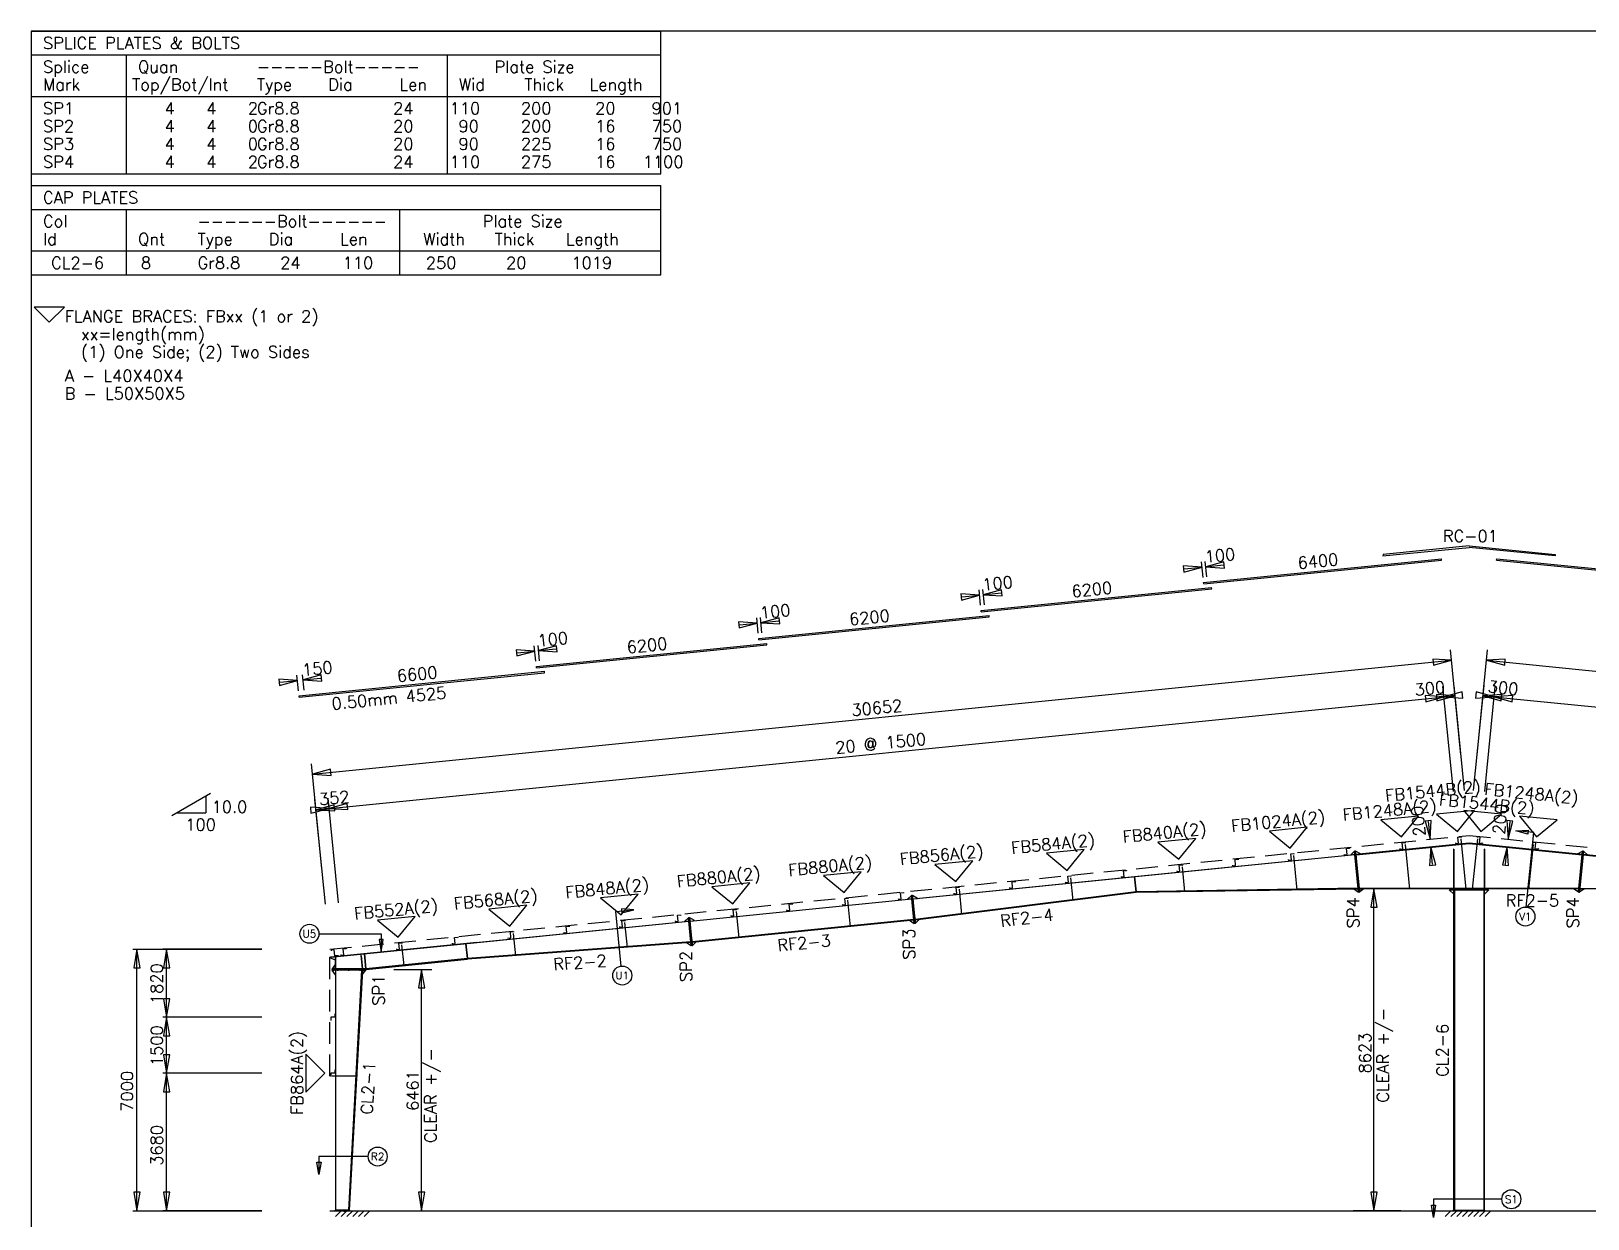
# Model space of a CAD drawing. Extents: x 0 to 76527, y 0 to 54116.
# Drawn here: x 0 to 41684, y 22311 to 54116 of the extents above; entities that cross this region are included whole.
import ezdxf
from ezdxf.enums import TextEntityAlignment as Align

# ---------------------------------------------------------------- set-up
doc = ezdxf.new("R2010")
doc.units = 0
doc.linetypes.add('CONTIN', pattern=[0])
doc.linetypes.add('DASHED', pattern=[867.81, 578.51, -289.3])
doc.layers.get('0').update_dxf_attribs({"linetype": 'CONTIN'})
for name, color, linetype in [('1', 7, 'CONTIN'), ('10', 10, 'CONTIN'), ('11', 7, 'CONTIN'), ('12', 6, 'CONTIN'), ('14', 7, 'CONTIN'), ('15', 7, 'CONTIN'), ('2', 6, 'CONTIN'), ('22', 7, 'CONTIN'), ('3', 7, 'CONTIN'), ('5', 5, 'DASHED'), ('7', 7, 'CONTIN')]:
    doc.layers.add(name, color=color, linetype=linetype)
doc.styles.add('SIMPLEX', font='SIMPLEX')

# ---------------------------------------------------------------- blocks, each defined once
blk = doc.blocks.new('ZCOL')
for p, q in [((10.2, 0), (0, 0)), ((0, 0), (0, -25.4)), ((10.2, -2.5), (10.2, 0)), ((-10.2, -25.4), (-10.2, -22.9)), ((0, -25.4), (-10.2, -25.4))]:
    blk.add_line(p, q)
blk = doc.blocks.new('MARKER')
for p, q in [((509.087189, 509.087189), (-509.08719, 509.087189)), ((-509.08719, 509.087189), (0, 0)), ((0, 0), (509.087189, 509.087189))]:
    blk.add_line(p, q)
blk = doc.blocks.new('ARROWF')
for p, q in [((0, 0), (-496, 83)), ((-496, 83), (-496, -83)), ((-496, -83), (0, 0))]:
    blk.add_line(p, q)
blk = doc.blocks.new('CUTFRM')
for p, q in [((0, 0), (0, -25.4)), ((0, -25.4), (-483.63281, -25.4))]:
    blk.add_line(p, q)
blk = doc.blocks.new('ARROWPF')
for p, q in [((0, 0), (-331, 55)), ((-331, 55), (-331, -55)), ((-331, -55), (0, 0))]:
    blk.add_line(p, q)
blk = doc.blocks.new('FRAME2')
at = {"layer": '1'}
for p, q in [((28193.6641, 17532.1582), (30500.0039, 17762.793)), ((28197.4551, 17570.0703), (28193.6641, 17532.1582)), ((30500.0039, 17800.3242), (28197.4551, 17570.0703)), ((30500.0039, 17800.3242), (32802.5508, 17570.0703)), ((32806.3438, 17532.1582), (30500.0039, 17762.793)), ((32802.5508, 17570.0703), (32806.3438, 17532.1582)), ((23390.9199, 16821.3848), (29759.1621, 17458.209)), ((23394.7109, 16783.4746), (29762.9512, 17420.2969)), ((29762.9512, 17420.2969), (29759.1621, 17458.209)), ((31237.0332, 17420.3008), (31240.8223, 17458.2109)), ((31237.0332, 17420.3008), (37605.2695, 16783.4766)), ((31240.8223, 17458.2109), (37609.0586, 16821.3867)), ((17435.8594, 16072.7188), (23605.0898, 16689.6406)), ((23394.7109, 16783.4746), (23390.9199, 16821.3848)), ((23608.8828, 16651.7305), (23605.0898, 16689.6406)), ((17439.6523, 16034.8066), (23608.8828, 16651.7305)), ((11480.8018, 15324.0547), (17650.0332, 15940.9775)), ((11484.5938, 15286.1426), (17653.8242, 15903.0674)), ((17439.6523, 16034.8066), (17435.8594, 16072.7188)), ((17653.8242, 15903.0674), (17650.0332, 15940.9775)), ((5525.74414, 14575.3857), (11694.9746, 15192.3086)), ((5529.53516, 14537.4756), (11698.7656, 15154.3984)), ((11484.5938, 15286.1426), (11480.8018, 15324.0547)), ((11698.7656, 15154.3984), (11694.9746, 15192.3086)), ((-829.41925, 13786.71), (5739.91602, 14443.6436)), ((-825.62817, 13748.7998), (5743.70703, 14405.7324)), ((5529.53516, 14537.4756), (5525.74414, 14575.3857)), ((5743.70703, 14405.7324), (5739.91602, 14443.6436)), ((-825.62817, 13748.7998), (-829.41925, 13786.71)), ((27321.7305, 9523.13574), (27431.9805, 9626.62012)), ((27447.9004, 9628.21094), (27431.9805, 9626.62012)), ((27541.4375, 8532.07422), (27431.9805, 9626.62012)), ((27431.9805, 9626.62012), (27431.9805, 9626.62012)), ((27441.1367, 9535.07617), (27431.9805, 9626.62012)), ((27447.9004, 9628.21094), (27463.8242, 9629.80469)), ((27447.9004, 9628.21094), (27557.3574, 8533.66699)), ((27447.9004, 9628.21094), (27557.3574, 8533.66699)), ((27573.2773, 8535.25879), (27463.8242, 9629.80469)), ((27592.1816, 9552.19141), (27463.8242, 9629.80469)), ((27463.8242, 9629.80469), (27463.8242, 9629.80469)), ((27472.7813, 9540.25098), (27463.8242, 9629.80469)), ((30499.0039, 9842.87305), (27472.7813, 9540.25098)), ((27473.7734, 9530.30078), (30500.0039, 9832.92285)), ((27473.7734, 9530.30078), (30500.0039, 9832.92285)), ((28785.0977, 9806.72363), (28904.6523, 8611.18457)), ((30086.3047, 9683.16699), (30086.3047, 8633.16699)), ((30094.3047, 9683.16699), (30086.3047, 9683.16699)), ((30086.3047, 9683.16699), (30086.3047, 8633.16699)), ((30094.3047, 9683.16699), (30086.3047, 9683.16699)), ((30086.3047, 9683.16699), (30086.3047, 8633.16699)), ((30094.3047, 9683.16699), (30086.3047, 9683.16699)), ((30086.3047, 9683.16699), (30086.3047, 8633.16699)), ((30094.3047, 9683.16699), (30086.3047, 9683.16699)), ((30086.3047, 9683.16699), (30086.3047, 8633.16699)), ((30094.3047, 9683.16699), (30086.3047, 9683.16699)), ((30094.3047, 9683.16699), (30094.3047, 8633.16699)), ((30094.3047, 9683.16699), (30094.3047, 8633.16699)), ((30094.3047, 9683.16699), (30094.3047, 8633.16699)), ((30094.3047, 9683.16699), (30094.3047, 8633.16699)), ((30094.3047, 9683.16699), (30094.3047, 8633.16699)), ((30277.6582, 9955.97949), (30412.1348, 8611.18457)), ((30500.0039, 9832.92285), (30499.0039, 9842.87305)), ((30500.0039, 9832.92285), (30500.9961, 9842.87305)), ((30500.0039, 9832.92285), (33526.3047, 9530.29297)), ((30500.0039, 9832.92285), (33526.3047, 9530.29297)), ((33527.2969, 9540.24316), (30500.9961, 9842.87305)), ((30722.3301, 9955.98145), (30587.8457, 8611.18457)), ((30905.7031, 9683.16699), (30905.7031, 8633.16699)), ((30913.6953, 9683.16699), (30905.7031, 9683.16699)), ((30905.7031, 9683.16699), (30905.7031, 8633.16699)), ((30913.6953, 9683.16699), (30905.7031, 9683.16699)), ((30905.7031, 9683.16699), (30905.7031, 8633.16699)), ((30913.6953, 9683.16699), (30905.7031, 9683.16699)), ((30905.7031, 9683.16699), (30905.7031, 8633.16699)), ((30913.6953, 9683.16699), (30905.7031, 9683.16699)), ((30905.7031, 9683.16699), (30905.7031, 8633.16699)), ((30913.6953, 9683.16699), (30905.7031, 9683.16699)), ((30913.6953, 9683.16699), (30913.6953, 8633.16699)), ((30913.6953, 9683.16699), (30913.6953, 8633.16699)), ((30913.6953, 9683.16699), (30913.6953, 8633.16699)), ((30913.6953, 9683.16699), (30913.6953, 8633.16699)), ((30913.6953, 9683.16699), (30913.6953, 8633.16699)), ((32214.8867, 9806.72559), (32095.332, 8611.18066)), ((33407.8984, 9552.18359), (33536.2578, 9629.79688)), ((33426.8008, 8535.25488), (33536.2578, 9629.79688)), ((33552.1797, 9628.2041), (33442.7227, 8533.66309)), ((33552.1797, 9628.2041), (33442.7227, 8533.66309)), ((33458.6406, 8532.06934), (33568.0977, 9626.6123)), ((33527.2969, 9540.24316), (33536.2578, 9629.79688)), ((33552.1797, 9628.2041), (33536.2578, 9629.79688)), ((33536.2578, 9629.79688), (33536.2578, 9629.79688)), ((33552.1797, 9628.2041), (33568.0977, 9626.6123)), ((33558.9414, 9535.06836), (33568.0977, 9626.6123)), ((33678.3516, 9523.12793), (33568.0977, 9626.6123)), ((33568.0977, 9626.6123), (33568.0977, 9626.6123)), ((15611.0381, 8352.06641), (27441.1367, 9535.07617)), ((27441.9336, 9527.11621), (15611.834, 8344.10645)), ((27441.9336, 9527.11621), (21546.2363, 8937.54688)), ((22814.8711, 9209.70117), (22882.0547, 8537.86523)), ((25799.9824, 9508.21191), (25892.2891, 8585.15039)), ((27441.1367, 9535.07617), (27321.7305, 9523.13574)), ((27424.3223, 9575.60254), (27481.4375, 9581.31543)), ((27424.3223, 9575.60254), (27481.4375, 9581.31543)), ((27434.2715, 9476.10156), (27491.3848, 9481.81055)), ((27434.2715, 9476.10156), (27491.3848, 9481.81055)), ((27441.9336, 9527.11621), (27441.1367, 9535.07617)), ((27441.9336, 9527.11621), (27531.3496, 8632.92285)), ((27472.7813, 9540.25098), (27592.1816, 9552.19141)), ((27473.7734, 9530.30078), (27472.7813, 9540.25098)), ((27563.4844, 8633.16699), (27473.7734, 9530.30078)), ((33527.2969, 9540.24316), (33407.8984, 9552.18359)), ((33526.3047, 9530.29297), (33436.5938, 8633.16699)), ((33558.1484, 9527.1084), (33468.7305, 8632.91504)), ((33508.6953, 9481.80469), (33565.8086, 9476.09375)), ((33508.6953, 9481.80469), (33565.8086, 9476.09375)), ((33518.6445, 9581.30762), (33575.7578, 9575.59668)), ((33518.6445, 9581.30762), (33575.7578, 9575.59668)), ((33526.3047, 9530.29297), (33527.2969, 9540.24316)), ((33558.1484, 9527.1084), (33558.9414, 9535.06836)), ((33558.1484, 9527.1084), (39453.7383, 8937.54883)), ((33558.1484, 9527.1084), (45388.1484, 8344.1084)), ((45388.9453, 8352.06836), (33558.9414, 9535.06836)), ((33558.9414, 9535.06836), (33678.3516, 9523.12793)), ((21546.2363, 8937.54688), (15611.834, 8344.10645)), ((19829.7598, 8911.19043), (19890.416, 8304.6377)), ((21586.0391, 8539.53125), (21546.2363, 8937.54688)), ((21546.2363, 8937.54688), (21586.0391, 8539.53125)), ((27474.0742, 9078.08594), (27531.1836, 9083.79688)), ((27474.0742, 9078.08594), (27531.1836, 9083.79688)), ((33468.8945, 9083.79004), (33526.0039, 9078.07813)), ((33468.8945, 9083.79004), (33526.0039, 9078.07813)), ((9640.61621, 7757.03418), (15578.998, 8350.87109)), ((15579.9932, 8340.92188), (9641.61133, 7747.08301)), ((15579.9932, 8340.92188), (9641.61133, 7747.08301)), ((15459.5938, 8338.93164), (15570.0449, 8440.42578)), ((15578.998, 8350.87109), (15459.5938, 8338.93164)), ((15562.3828, 8389.41016), (15619.498, 8395.12109)), ((15562.3828, 8389.41016), (15619.498, 8395.12109)), ((15585.9648, 8442.01758), (15570.0449, 8440.42578)), ((15644.6699, 7694.14648), (15570.0449, 8440.42578)), ((15570.0449, 8440.42578), (15570.0449, 8440.42578)), ((15578.998, 8350.87109), (15570.0449, 8440.42578)), ((15579.9932, 8340.92188), (15578.998, 8350.87109)), ((15579.9932, 8340.92188), (15634.7217, 7793.65039)), ((15585.9648, 8442.01758), (15601.8848, 8443.61035)), ((15585.9648, 8442.01758), (15660.5908, 7695.73877)), ((15585.9648, 8442.01758), (15660.5908, 7695.73877)), ((15676.5107, 7697.33203), (15601.8848, 8443.61035)), ((15730.4443, 8364.00684), (15601.8848, 8443.61035)), ((15601.8848, 8443.61035), (15601.8848, 8443.61035)), ((15611.0381, 8352.06641), (15601.8848, 8443.61035)), ((15611.0381, 8352.06641), (15730.4443, 8364.00684)), ((15611.834, 8344.10645), (15611.0381, 8352.06641)), ((15666.5234, 7797.23438), (15611.834, 8344.10645)), ((21586.0391, 8539.53125), (15666.5234, 7797.23438)), ((21585.6055, 8539.47754), (15666.5234, 7797.23438)), ((15667.5166, 7789.29688), (21586.6016, 8531.54004)), ((16844.6484, 8612.67871), (16912.793, 7931.24951)), ((21585.6055, 8539.47754), (21586.6016, 8531.54004)), ((27531.3496, 8632.92285), (21586.0391, 8539.53125)), ((21586.0391, 8539.53125), (21586.0391, 8539.53125)), ((27531.3496, 8632.92285), (21586.582, 8539.54004)), ((21586.582, 8539.54004), (21586.7402, 8529.54004)), ((21586.7402, 8529.54004), (27531.5098, 8622.92383)), ((27532.3496, 8622.93848), (27411.9434, 8621.0459)), ((27411.9434, 8621.0459), (27541.4434, 8532.00098)), ((27513.8711, 8680.07129), (27570.9863, 8685.7832)), ((27513.8711, 8680.07129), (27570.9863, 8685.7832)), ((27523.8242, 8580.56738), (27580.9336, 8586.2793)), ((27523.8242, 8580.56738), (27580.9336, 8586.2793)), ((27531.3496, 8632.92285), (27531.5098, 8622.92383)), ((27532.3496, 8622.93848), (27541.4434, 8532.00098)), ((27557.3574, 8533.66699), (27541.4375, 8532.07422)), ((27541.4434, 8532.00098), (27541.4434, 8532.00098)), ((27557.3574, 8533.66699), (27573.2773, 8535.25879)), ((27563.4844, 8633.16699), (33436.5938, 8633.16699)), ((27564.4902, 8633.16699), (29990.3047, 8633.16699)), ((27564.4902, 8633.16699), (27564.4902, 8623.16699)), ((29990.3047, 8623.16699), (27564.4902, 8623.16699)), ((27564.4902, 8623.16699), (27685.084, 8623.16699)), ((27564.4902, 8623.16699), (27573.2773, 8535.25879)), ((27685.084, 8623.16699), (27573.2773, 8535.25879)), ((27573.2773, 8535.25879), (27573.2773, 8535.25879)), ((30090.3047, 8473.16699), (29970.3047, 8593.16699)), ((29970.3047, 8593.16699), (29970.3047, 8593.16699)), ((30090.3047, 8473.16699), (29970.3047, 8593.16699)), ((29970.3047, 8593.16699), (29970.3047, 8593.16699)), ((30090.3047, 8473.16699), (29970.3047, 8593.16699)), ((29970.3047, 8593.16699), (29970.3047, 8593.16699)), ((30090.3047, 8473.16699), (29970.3047, 8593.16699)), ((29970.3047, 8593.16699), (29970.3047, 8593.16699)), ((30090.3047, 8473.16699), (29970.3047, 8593.16699)), ((29970.3047, 8593.16699), (29970.3047, 8593.16699)), ((29990.3047, 8633.16699), (29990.3047, 8623.16699)), ((29990.3047, 8633.16699), (31009.7031, 8633.16699)), ((29990.3047, 8633.16699), (29990.3047, 8613.16602)), ((29990.3047, 8613.16699), (29990.3047, 8593.16699)), ((29990.3047, 8613.16602), (31009.7031, 8613.16602)), ((29990.3047, 8593.16699), (31009.7031, 8593.16699)), ((30094.3047, 8633.16699), (30086.3047, 8633.16699)), ((30094.3047, 8633.16699), (30086.3047, 8633.16699)), ((30094.3047, 8633.16699), (30086.3047, 8633.16699)), ((30094.3047, 8633.16699), (30086.3047, 8633.16699)), ((30094.3047, 8633.16699), (30086.3047, 8633.16699)), ((30090.3047, 16), (30090.3047, 8593.16699)), ((30090.3047, 8593.16699), (30106.3008, 8593.16699)), ((30106.3008, 8593.16699), (30106.3008, 16)), ((30893.7031, 8593.16699), (30893.7031, 16)), ((30909.7031, 8593.16699), (30893.7031, 8593.16699)), ((30913.6953, 8633.16699), (30905.7031, 8633.16699)), ((30913.6953, 8633.16699), (30905.7031, 8633.16699)), ((30913.6953, 8633.16699), (30905.7031, 8633.16699)), ((30913.6953, 8633.16699), (30905.7031, 8633.16699)), ((30913.6953, 8633.16699), (30905.7031, 8633.16699)), ((30909.7031, 16), (30909.7031, 8593.16699)), ((30909.7031, 8473.16699), (31029.6992, 8593.16699)), ((30909.7031, 8473.16699), (31029.6992, 8593.16699)), ((30909.7031, 8473.16699), (31029.6992, 8593.16699)), ((30909.7031, 8473.16699), (31029.6992, 8593.16699)), ((30909.7031, 8473.16699), (31029.6992, 8593.16699)), ((31009.7031, 8633.16699), (33435.5938, 8633.16699)), ((31009.7031, 8633.16699), (31009.7031, 8623.16699)), ((31009.7031, 8633.16699), (31009.7031, 8613.16602)), ((33435.5938, 8623.16699), (31009.7031, 8623.16699)), ((31009.7031, 8593.16699), (31009.7031, 8613.16699)), ((31029.6992, 8593.16699), (31029.6992, 8593.16699)), ((31029.6992, 8593.16699), (31029.6992, 8593.16699)), ((31029.6992, 8593.16699), (31029.6992, 8593.16699)), ((31029.6992, 8593.16699), (31029.6992, 8593.16699)), ((31029.6992, 8593.16699), (31029.6992, 8593.16699)), ((33435.5938, 8623.16699), (33314.9961, 8623.16699)), ((33314.9961, 8623.16699), (33426.8008, 8535.25488)), ((33419.1445, 8586.27148), (33476.2578, 8580.55859)), ((33419.1445, 8586.27148), (33476.2578, 8580.55859)), ((33435.5938, 8623.16699), (33426.8008, 8535.25488)), ((33442.7227, 8533.66309), (33426.8008, 8535.25488)), ((33426.8008, 8535.25488), (33426.8008, 8535.25488)), ((33429.0938, 8685.77539), (33486.207, 8680.06348)), ((33429.0938, 8685.77539), (33486.207, 8680.06348)), ((33435.5938, 8633.16699), (33435.5938, 8623.16699)), ((33442.7227, 8533.66309), (33458.6406, 8532.06934)), ((33467.7305, 8622.92969), (33458.6367, 8531.99707)), ((33588.1367, 8621.03809), (33458.6367, 8531.99707)), ((33458.6367, 8531.99707), (33458.6367, 8531.99707)), ((33467.7305, 8622.92969), (33588.1367, 8621.03809)), ((33468.7305, 8632.91504), (33468.5703, 8622.91602)), ((39413.2383, 8529.54395), (33468.5703, 8622.91602)), ((33468.7305, 8632.91504), (39413.9414, 8539.5332)), ((33468.7305, 8632.91504), (39413.3945, 8539.54199)), ((10874.4277, 8015.65625), (10945.7383, 7302.54346)), ((13859.5381, 8314.16797), (13930.8477, 7601.05322)), ((15572.3311, 8289.90723), (15629.4482, 8295.61816)), ((15572.3311, 8289.90723), (15629.4482, 8295.61816)), ((9609.76953, 7743.89844), (3639.54785, 7146.87695)), ((3937.2627, 7184.6875), (9608.97363, 7751.8584)), ((9609.76953, 7743.89844), (3938.05908, 7176.72852)), ((7889.31689, 7717.14502), (7956.33496, 7046.9668)), ((9489.56934, 7739.91895), (9599.81934, 7843.40234)), ((9608.97363, 7751.8584), (9489.56934, 7739.91895)), ((9592.15723, 7792.3877), (9649.27246, 7798.09912)), ((9592.15723, 7792.3877), (9649.27246, 7798.09912)), ((9615.74023, 7844.99561), (9599.81934, 7843.40234)), ((9674.44727, 7097.125), (9599.81934, 7843.40234)), ((9599.81934, 7843.40234), (9599.81934, 7843.40234)), ((9608.97363, 7751.8584), (9599.81934, 7843.40234)), ((9602.10742, 7692.88428), (9659.22363, 7698.5957)), ((9602.10742, 7692.88428), (9659.22363, 7698.5957)), ((9609.76953, 7743.89844), (9608.97363, 7751.8584)), ((9609.76953, 7743.89844), (9664.45703, 7197.02588)), ((9615.74023, 7844.99561), (9631.66113, 7846.58691)), ((9615.74023, 7844.99561), (9690.36816, 7098.7168)), ((9615.74023, 7844.99561), (9690.36816, 7098.7168)), ((9706.28906, 7100.30908), (9631.66113, 7846.58691)), ((9760.02148, 7768.97559), (9631.66113, 7846.58691)), ((9631.66113, 7846.58691), (9631.66113, 7846.58691)), ((9640.61621, 7757.03418), (9631.66113, 7846.58691)), ((9640.61621, 7757.03418), (9760.02148, 7768.97559)), ((9641.61133, 7747.08301), (9640.61621, 7757.03418)), ((9696.33789, 7199.81299), (9641.61133, 7747.08301)), ((15634.7217, 7793.65039), (9696.33789, 7199.81299)), ((15634.7217, 7793.65039), (9696.33789, 7199.81299)), ((9696.93555, 7193.84277), (15635.3184, 7787.68115)), ((15635.3184, 7787.68115), (15515.9141, 7775.74072)), ((15515.9141, 7775.74072), (15644.6699, 7694.14648)), ((15617.1084, 7842.13965), (15674.2236, 7847.85107)), ((15617.1084, 7842.13965), (15674.2236, 7847.85107)), ((15627.0596, 7742.63574), (15684.1748, 7748.34668)), ((15627.0596, 7742.63574), (15684.1748, 7748.34668)), ((15634.7217, 7793.65039), (15635.3184, 7787.68115)), ((15635.3184, 7787.68115), (15644.6699, 7694.14648)), ((15660.5908, 7695.73877), (15644.6699, 7694.14648)), ((15644.6699, 7694.14648), (15644.6699, 7694.14648)), ((15660.5908, 7695.73877), (15676.5107, 7697.33203)), ((15666.5234, 7797.23438), (15666.5234, 7797.23438)), ((15666.5234, 7797.23438), (15667.5166, 7789.29688)), ((15667.3164, 7789.27148), (15786.4229, 7804.20801)), ((15667.3164, 7789.27148), (15676.5117, 7697.32715)), ((15786.4229, 7804.20801), (15676.5117, 7697.32715)), ((15676.5117, 7697.32715), (15676.5117, 7697.32715)), ((10, 6800.00195), (3936.46729, 7192.64844)), ((3938.05908, 7176.72852), (11.592, 6784.08105)), ((3639.54785, 7146.87695), (923.247986, 6875.24756)), ((1919.09229, 7120.12207), (1974.55249, 6565.51953)), ((3679.34912, 6748.8623), (3639.54785, 7146.87695)), ((3639.54785, 7146.87695), (3679.34912, 6748.8623)), ((9664.45703, 7197.02588), (3679.34912, 6748.8623)), ((9664.45703, 7197.02588), (3679.44897, 6748.87061)), ((3680.04565, 6740.89209), (9665.05469, 7189.04785)), ((3938.05908, 7176.72852), (3936.46729, 7192.64844)), ((3938.05908, 7176.72852), (3937.2627, 7184.6875)), ((4904.2041, 7418.63379), (4963.77881, 6822.88574)), ((9665.25293, 7189.06152), (9545.55176, 7180.09961)), ((9545.55176, 7180.09961), (9674.44727, 7097.12012)), ((9646.88477, 7245.11768), (9704.00098, 7250.82861)), ((9646.88477, 7245.11768), (9704.00098, 7250.82861)), ((9656.83398, 7145.61328), (9713.95117, 7151.32568)), ((9656.83398, 7145.61328), (9713.95117, 7151.32568)), ((9664.45703, 7197.02588), (9665.05469, 7189.04785)), ((9665.25293, 7189.06152), (9674.44727, 7097.12012)), ((9690.36816, 7098.7168), (9674.44727, 7097.125)), ((9674.44727, 7097.12012), (9674.44727, 7097.12012)), ((9690.36816, 7098.7168), (9706.28906, 7100.30908)), ((9696.33789, 7199.81299), (9696.33789, 7199.81299)), ((9696.33789, 7199.81299), (9696.93555, 7193.84277)), ((9696.93555, 7193.84277), (9816.33984, 7205.7832)), ((9696.93555, 7193.84277), (9706.28906, 7100.30908)), ((9816.33984, 7205.7832), (9706.28906, 7100.30908)), ((9706.28906, 7100.30908), (9706.28906, 7100.30908)), ((139.999985, 6796.92139), (-10, 6781.92139)), ((-10, 6781.92139), (139.999985, 6721.92139)), ((11.592, 6784.08105), (10, 6800.00195)), ((156, 6796.92139), (139.999985, 6796.92139)), ((139.999985, 6796.92139), (139.999985, 6476.73535)), ((923.247986, 6875.24756), (156, 6798.52246)), ((156, 6476.73535), (156, 6798.52246)), ((156, 6476.73535), (156, 6796.92139)), ((831.257996, 6835.34717), (823.297974, 6834.55176)), ((831.257996, 6835.34717), (823.297974, 6834.55176)), ((831.257996, 6835.34717), (823.297974, 6834.55176)), ((831.257996, 6835.34717), (823.297974, 6834.55176)), ((831.257996, 6835.34717), (823.297974, 6834.55176)), ((823.297974, 6834.55176), (859.118958, 6476.33789)), ((823.297974, 6834.55176), (859.118958, 6476.33789)), ((823.297974, 6834.55176), (859.118958, 6476.33789)), ((823.297974, 6834.55176), (859.118958, 6476.33789)), ((823.297974, 6834.55176), (859.118958, 6476.33789)), ((831.257996, 6835.34717), (867.080017, 6477.13428)), ((831.257996, 6835.34717), (867.080017, 6477.13428)), ((831.257996, 6835.34717), (867.080017, 6477.13428)), ((831.257996, 6835.34717), (867.080017, 6477.13428)), ((831.257996, 6835.34717), (867.080017, 6477.13428)), ((963.098938, 6476.73535), (923.247986, 6875.24756)), ((923.247986, 6875.24756), (963.098938, 6476.73535)), ((3679.34912, 6748.8623), (963.098938, 6476.73535)), ((3679.14868, 6748.8418), (963.098938, 6476.73535)), ((964.693909, 6460.81494), (3680.7439, 6732.92139)), ((3679.14868, 6748.8418), (3680.7439, 6732.92139)), ((3679.34912, 6748.8623), (3679.34912, 6748.8623)), ((3679.44897, 6748.87061), (3680.04565, 6740.89209)), ((139.999985, 6596.73584), (55.999992, 6476.73535)), ((957.090027, 6476.73535), (55.999992, 6476.73535)), ((55.999992, 6456.73584), (55.999992, 6476.73535)), ((55.999992, 6476.73535), (55.999992, 6476.73535)), ((139.999985, 6476.73535), (55.999992, 6476.73535)), ((55.999992, 6456.73584), (957.090027, 6456.73584)), ((55.999992, 6456.73584), (55.999992, 6436.73584)), ((55.999992, 6456.73584), (957.090027, 6456.73584)), ((957.090027, 6436.73584), (55.999992, 6436.73584)), ((150, 6316.73584), (55.999992, 6436.73584)), ((55.999992, 6436.73584), (55.999992, 6436.73584)), ((150, 6436.73584), (55.999992, 6436.73584)), ((106, 6424.03564), (106, 6489.43604)), ((106, 6424.03564), (106, 6489.43604)), ((139.999985, 6476.73535), (139.999985, 6596.73584)), ((156, 6476.73535), (139.999985, 6476.73535)), ((156, 6436.73584), (150, 6436.73584)), ((150, 6436.73584), (150, 16)), ((150, 6436.73584), (150, 6316.73584)), ((963.098938, 6476.73535), (156, 6476.73535)), ((855.999939, 6436.73584), (156, 6436.73584)), ((156, 16), (156, 6436.73584)), ((156, 16), (156, 6436.73584)), ((206, 6424.03564), (206, 6489.43604)), ((206, 6424.03564), (206, 6489.43604)), ((505.99997, 6424.03564), (505.99997, 6489.43604)), ((505.99997, 6424.03564), (505.99997, 6489.43604)), ((505.99997, 16), (855.999939, 6436.73584)), ((506.036011, 16.653), (855.999939, 6436.73584)), ((867.981995, 6436.08301), (518.018005, 16)), ((805.999939, 6424.03564), (805.999939, 6489.43604)), ((805.999939, 6424.03564), (805.999939, 6489.43604)), ((855.999939, 6436.73584), (855.999939, 6436.73584)), ((855.999939, 6436.73584), (867.981995, 6436.08301)), ((867.080017, 6477.13428), (859.118958, 6476.33789)), ((867.080017, 6477.13428), (859.118958, 6476.33789)), ((867.080017, 6477.13428), (859.118958, 6476.33789)), ((867.080017, 6477.13428), (859.118958, 6476.33789)), ((867.080017, 6477.13428), (859.118958, 6476.33789)), ((868.018005, 6436.73584), (861.476929, 6316.73584)), ((861.476929, 6316.73584), (957.127991, 6436.73584)), ((868.018005, 6436.73584), (957.127991, 6436.73584)), ((906, 6424.03564), (906, 6489.43604)), ((906, 6424.03564), (906, 6489.43604)), ((957.090027, 6456.73584), (957.090027, 6476.73535)), ((957.090027, 6456.73584), (957.090027, 6436.73584)), ((957.127991, 6436.73584), (957.127991, 6436.73584)), ((963.098938, 6476.73535), (963.098938, 6476.73535)), ((963.098938, 6476.73535), (963.098938, 6476.73535)), ((963.098938, 6476.73535), (964.693909, 6460.81494)), ((56.431137, 3610.5791), (734.0979, 3610.57886)), ((535, 16), (135, 16)), ((135, 0), (135, 16)), ((135, 0), (535, 0)), ((156, 16), (150, 16)), ((156, 16), (505.99997, 16)), ((285, -28.700001), (285, 28.700001)), ((385, -28.700001), (385, 28.700001)), ((506.036011, 16.653), (518.018005, 16)), ((535, 0), (535, 16)), ((30075.002, 16), (30925.002, 16)), ((30075.002, 0), (30075.002, 16)), ((30075.002, 0), (30925.002, 0)), ((30106.3008, 16), (30090.3047, 16)), ((30450.0039, 25.4), (30450.0039, -25.4)), ((30550.0039, 25.4), (30550.0039, -25.4)), ((30893.7031, 16), (30909.7031, 16)), ((30925.002, 0), (30925.002, 16))]:
    blk.add_line(p, q, dxfattribs=at)
at = {"layer": '12'}
for p, q in [((23377.1055, 16959.5391), (23335.9473, 17371.1191)), ((23476.6094, 16969.4883), (23435.4512, 17381.0684)), ((17422.0469, 16210.8701), (17380.8867, 16622.4512)), ((17521.5508, 16220.8203), (17480.3926, 16632.4023)), ((11466.9863, 15462.2061), (11425.8291, 15873.7871)), ((11566.4902, 15472.1572), (11525.333, 15883.7373)), ((5511.9292, 14713.5391), (5470.77051, 15125.1201)), ((5611.43213, 14723.4883), (5570.27441, 15135.0684)), ((-843.23456, 13924.8643), (-884.39264, 14336.4443)), ((-693.97906, 13939.7891), (-735.13702, 14351.3691)), ((30080.9023, 11225.8193), (29799.9863, 14034.9277)), ((30379.4375, 11255.6729), (30098.5215, 14064.7813)), ((30620.5703, 11255.6729), (30901.4785, 14064.7813)), ((30919.082, 11225.8213), (31199.9902, 14034.9316)), ((-120.56721, 8205.67188), (-401.47815, 11014.7813)), ((229.785385, 8240.70703), (-51.125538, 11049.8164)), ((28671.9141, 8623.2002), (27399.1973, 8623.2002)), ((-5275.3838, 6999.99951), (-1828.4502, 6999.99951)), ((-1828.4502, 6999.99951), (-4479.9351, 6999.99951)), ((1712.97083, 6460.7998), (2731.14526, 6460.7998)), ((-1828.4502, 5180), (-4479.9351, 5180)), ((-1828.4502, 3680.00024), (-4479.9351, 3680.00024)), ((-5275.3838, 0), (-1828.4502, 0)), ((-1828.4502, 0), (-4479.9351, 0)), ((1712.97083, 0), (2731.14526, 0)), ((28671.9141, 0), (27399.1973, 0))]:
    blk.add_line(p, q, dxfattribs=at)
at = {"layer": '2'}
for p, q in [((22874.8613, 17185.4766), (23349.7617, 17232.9668)), ((23449.2656, 17242.916), (23924.168, 17290.4063)), ((16919.8008, 16436.8086), (17394.7031, 16484.2988)), ((17494.207, 16494.248), (17969.1074, 16541.7383)), ((10964.7441, 15688.1436), (11439.6445, 15735.6348)), ((11539.1484, 15745.584), (12014.0488, 15793.0732)), ((5584.08984, 14996.917), (6058.99072, 15044.4082)), ((30284.4551, 12205.4736), (30003.543, 15014.582)), ((30715.5488, 12205.4736), (30996.457, 15014.582)), ((-468.82773, 11688.2764), (30031.1738, 14738.2764)), ((5009.68555, 14939.4766), (5484.58643, 14986.9668)), ((30968.8281, 14738.2764), (61468.8242, 11688.2764)), ((-1345.4779, 14150.7998), (-870.57727, 14198.291)), ((-721.32178, 14213.2178), (-246.42114, 14260.709)), ((-373.84756, 10738.4756), (30126.1543, 13788.4756)), ((30873.8457, 13788.4756), (61373.8477, 10738.4756)), ((-215.54733, 9155.47266), (-496.45831, 11964.582)), ((29407.7031, 10420.4199), (29455.1895, 9945.51953)), ((31592.2793, 10420.4219), (31544.791, 9945.52148)), ((29522.5801, 9271.61133), (29475.0918, 9746.51172)), ((31477.4023, 9271.61426), (31524.8887, 9746.51465)), ((27954.5625, 0), (27954.5625, 8623.2002)), ((-5169.335, 0), (-5169.335, 6999.99951)), ((-4373.8862, 0), (-4373.8862, 6999.99951)), ((2453.46143, 0), (2453.46143, 6460.7998)), ((0, 0), (61000.0078, 0)), ((150.000015, 0), (1174.45886, 0)), ((150.000015, -152.72615), (302.726166, 0)), ((302.726166, -152.72615), (455.452332, 0)), ((455.452332, -152.72615), (608.178467, 0)), ((608.178467, -152.72615), (760.904602, 0)), ((760.904602, -152.72615), (913.630737, 0)), ((913.630737, -152.72615), (1066.35693, 0)), ((29863.6406, 0), (31136.3594, 0)), ((29863.6406, -152.72615), (30016.3672, 0)), ((30016.3672, -152.72615), (30169.0938, 0)), ((30169.0938, -152.72615), (30321.8203, 0)), ((30321.8203, -152.72615), (30474.5449, 0)), ((30474.5449, -152.72615), (30627.2695, 0)), ((30627.2695, -152.72615), (30779.9961, 0)), ((30779.9961, -152.72615), (30932.7227, 0)), ((30932.7227, -152.72615), (31085.4473, 0))]:
    blk.add_line(p, q, dxfattribs=at)
at = {"layer": '3'}
for p, q in [((-4231.7876, 10579.8896), (-3195.7144, 11178.0684)), ((-3327.979, 11101.7051), (-3327.979, 10656.2529)), ((-4099.5225, 10656.2529), (-3327.979, 10656.2529))]:
    blk.add_line(p, q, dxfattribs=at)
at = {"layer": '5'}
for p, q in [((0, 6999.99951), (30500.0039, 10050)), ((30500.0039, 10050), (61000.0078, 6999.99951)), ((0, 3600), (0, 6999.99951))]:
    blk.add_line(p, q, dxfattribs=at)
at = {"layer": '7'}
for centre in [(32007.7148, 7876.6709), (-550.0741, 7414.81299), (7826.29736, 6297.2168), (1276.27637, 1450.91797), (31631.8789, 304.819397)]:
    blk.add_circle(centre, 254.543594, dxfattribs=at)
at = {"layer": '10'}
for p, xscale, yscale, zscale, rotation in [((30219.4727, 9840.0957), -8, -6.3740158, -6.3740158, 5.71059368), ((30780.5098, 9840.09766), 8, -6.3740158, -6.3740158, -5.7105942), ((27234.3613, 9541.58398), -8, -6.3740158, -6.3740158, 5.71059368), ((28726.916, 9690.83887), -8, -6.3740158, -6.3740158, 5.71059368), ((32273.0625, 9690.8418), 8, -6.3740158, -6.3740158, -5.7105942), ((22756.6953, 9093.81641), -8, -6.3740158, -6.3740158, 5.71059368), ((24249.25, 9243.07324), -8, -6.3740158, -6.3740158, 5.71059368), ((25741.8047, 9392.32813), -8, -6.3740158, -6.3740158, 5.71059368), ((18279.0273, 8646.05078), -8, -6.3740158, -6.3740158, 5.71059368), ((19771.582, 8795.30566), -8, -6.3740158, -6.3740158, 5.71059368), ((21264.1387, 8944.56152), -8, -6.3740158, -6.3740158, 5.71059368), ((13801.3604, 8198.28418), -8, -6.3740158, -6.3740158, 5.71059368), ((15293.917, 8347.53906), -8, -6.3740158, -6.3740158, 5.71059368), ((16786.4707, 8496.79492), -8, -6.3740158, -6.3740158, 5.71059368), ((10816.2471, 7899.77295), -8, -6.3740158, -6.3740158, 5.71059368), ((12308.8037, 8049.02783), -8, -6.3740158, -6.3740158, 5.71059368), ((6338.58105, 7452.00488), -8, -6.3740158, -6.3740158, 5.71059368), ((7831.13721, 7601.26123), -8, -6.3740158, -6.3740158, 5.71059368), ((9323.69238, 7750.5166), -8, -6.3740158, -6.3740158, 5.71059368), ((1860.91357, 7004.23926), -8, -6.3740158, -6.3740158, 5.71059368), ((3353.46924, 7153.49463), -8, -6.3740158, -6.3740158, 5.71059368), ((4846.02539, 7302.75049), -8, -6.3740158, -6.3740158, 5.71059368), ((127.819229, 6820.67432), 8, -6.3740077, -6.3740077, 5.71059368), ((368.357819, 6854.98291), -8, -6.3740158, -6.3740158, 5.71059368), ((130.95163, 5180), 8, -4.4055119, -4.4055119, 89.9999847), ((130.951157, 3680.00024), 8, -4.4055119, -4.4055119, 89.9999847)]:
    blk.add_blockref('ZCOL', p, dxfattribs=dict(at, xscale=xscale, yscale=yscale, zscale=zscale, rotation=rotation))
at = {"layer": '2'}
for p, rotation in [((23349.7617, 17232.9668), 365.710602), ((23449.2656, 17242.916), 185.710602), ((17394.7031, 16484.2988), 365.710602), ((17494.207, 16494.248), 185.710602), ((11539.1484, 15745.584), 185.710602), ((11439.6445, 15735.6348), 365.710602), ((5484.58643, 14986.9668), 365.710602), ((5584.08984, 14996.917), 185.710602), ((30031.1738, 14738.2764), 5.71059368), ((30968.8281, 14738.2764), 174.289398), ((-870.57727, 14198.291), 365.710602), ((-721.32178, 14213.2178), 185.710602), ((29827.623, 13758.624), 5.71059368), ((30126.1543, 13788.4756), 5.71059368), ((29827.623, 13758.624), 185.710602), ((31172.3613, 13758.626), -5.7105942), ((30873.8457, 13788.4756), 174.289398), ((31172.3613, 13758.626), 174.289398), ((-468.82773, 11688.2764), 185.710602), ((-23.494955, 10773.5107), 5.71059368), ((-373.84756, 10738.4756), 185.710602), ((-23.494955, 10773.5107), 185.710602), ((29455.1895, 9945.51953), 275.710602), ((31544.791, 9945.52148), 264.289398), ((29475.0918, 9746.51172), 95.7105942), ((31524.8887, 9746.51465), 84.2894058), ((27954.5625, 8623.2002), 90), ((-5169.335, 6999.99951), 90), ((-4373.8862, 6999.99951), 90), ((2453.46143, 6460.7998), 90), ((-4373.8862, 5180), 270), ((-4373.8862, 5180), 90), ((-4373.8862, 3680.00024), 270), ((-4373.8862, 3680.00024), 90), ((-5169.335, 0), 270), ((-4373.8862, 0), 270), ((-4373.8862, 0), 270), ((2453.46143, 0), -90), ((27954.5625, 0), -90)]:
    blk.add_blockref('ARROWF', p, dxfattribs=dict(at, rotation=rotation))
at = {"layer": '3'}
for p, rotation in [((28695.0938, 10009.0439), 5.71059368), ((30187.6504, 10158.2998), 5.71059368), ((30812.3301, 10158.3027), -5.7105942), ((32304.8828, 10009.0459), -5.7105942), ((25709.9844, 9710.5332), 5.71059368), ((19739.7617, 9113.50977), 5.71059368), ((22724.875, 9412.02148), 5.71059368), ((16754.6523, 8815), 5.71059368), ((10784.4268, 8217.97754), 5.71059368), ((13769.541, 8516.48828), 5.71059368), ((7799.31689, 7919.46631), 5.71059368), ((4814.20508, 7620.95508), 5.71059368), ((1829.09302, 7322.44434), 5.71059368), ((-138.84079, 3680.00024), 89.9999847)]:
    blk.add_blockref('MARKER', p, dxfattribs=dict(at, rotation=rotation))
at = {"layer": '7', "xscale": -1}
for p, yscale, zscale, rotation in [((32033.0586, 8129.9502), 78.8783417, 78.8783417, 174.289413), ((1021.73279, 1450.91125), 51.8608551, 51.8608551, -90), ((31377.334, 304.812714), 72.0813293, 72.0813293, -90)]:
    blk.add_blockref('CUTFRM', p, dxfattribs=dict(at, yscale=yscale, zscale=zscale, rotation=rotation))
for p, rotation in [((31751.2871, 10171.6543), 354.289429), ((-295.5202, 967.243652), 90), ((29546.4805, -178.86829), 90)]:
    blk.add_blockref('ARROWPF', p, dxfattribs=dict(at, rotation=rotation))
at = {"layer": '7'}
for p, yscale, zscale, rotation in [((7800.98389, 6550.49854), 57.8358574, 57.8358574, 185.710587), ((-295.53052, 7414.80664), 65.640297, 65.640297, 89.9999619)]:
    blk.add_blockref('CUTFRM', p, dxfattribs=dict(at, yscale=yscale, zscale=zscale, rotation=rotation))
for p, rotation in [((8136.12354, 8060.34375), 365.710571), ((1371.71997, 6931.12891), 269.99997)]:
    blk.add_blockref('ARROWPF', p, dxfattribs=dict(at, rotation=rotation))
at = {"layer": '11', "style": 'SIMPLEX'}
for s, rotation, p in [('100', 5.71059368, (23438.7129, 17348.4395)), ('6400', 5.71059368, (25926.0078, 17182.0098)), ('100', 5.71059368, (17483.6543, 16599.7715)), ('6200', 5.71059368, (19871.4434, 16423.3926)), ('100', 5.71059368, (11528.5957, 15851.1074)), ('6200', 5.71059368, (13916.3857, 15674.7275)), ('100', 5.71059368, (5573.53711, 15102.4404)), ('6200', 5.71059368, (7961.32813, 14926.0605)), ('150', 5.71059368, (-731.87408, 14318.7393)), ('6600', 5.71059368, (1805.17236, 14157.2861)), ('300', 5.71059368, (29060.2656, 13788.4756)), ('300', -5.7105942, (30989.9355, 13883.4561)), ('30652', 5.71059368, (13979.1201, 13239.6602)), ('20 @ 1500', 5.71059368, (13545.9727, 12237.0469)), ('352', 5.71059368, (-278.86743, 10854.5625)), ('200', 84.2894058, (31449.8105, 10061.6084)), ('200', 95.7105866, (29339.1016, 10040.499)), ('1820', 90.000206, (-4479.9473, 5533.18506)), ('CLEAR +/-', 90, (28352.2871, 2895.70142)), ('1500', 90.000206, (-4479.9468, 3873.18555)), ('8623', 90, (27875.0176, 3675.24121)), ('CLEAR +/-', 90, (2851.18604, 1814.50122)), ('7000', 90.000206, (-5275.395, 2651.52075)), ('6461', 90, (2373.9165, 2673.58569)), ('3680', 90.000206, (-4479.9502, 1203.64063))]:
    blk.add_text(s, height=318.179474, rotation=rotation, dxfattribs=at).set_placement(p)
at = {"layer": '15', "style": 'SIMPLEX'}
blk.add_text('RC-01', height=318.179474, dxfattribs=at).set_placement((29800.0098, 17906.3848))
blk.add_text('0.50mm 4525', height=318.179474, rotation=5.71059368, dxfattribs=at).set_placement((60.830879, 13411.1006))
at = {"layer": '3', "style": 'SIMPLEX'}
for s, rotation, p in [('FB1544B(2)', 5.71059368, (28269.3691, 10954.5498)), ('FB1248A(2)', -5.7105942, (30898.8613, 11137.7266)), ('FB1248A(2)', 5.71059368, (27132.9883, 10441.2031)), ('FB1544B(2)', -5.7105942, (29683.332, 10859.5723)), ('FB840A(2)', 5.71059368, (21241.918, 9852.0957)), ('FB1024A(2)', 5.71059368, (24147.8789, 10142.6924)), ('FB584A(2)', 5.71059368, (18256.8066, 9553.58496)), ('FB856A(2)', 5.71059368, (15271.6963, 9255.07422)), ('FB880A(2)', 5.71059368, (9301.46973, 8658.05176)), ('FB880A(2)', 5.71059368, (12286.585, 8956.56348)), ('FB848A(2)', 5.71059368, (6316.36035, 8359.54102)), ('FB552A(2)', 5.71059368, (662.736939, 7794.17773)), ('FB568A(2)', 5.71059368, (3331.24854, 8061.02979)), ('SP4', 90, (27559.084, 7561.86865)), (' RF2-5', -0.0001505, (31261.6133, 8148.84277)), ('SP4', 90, (33440.9961, 7561.86133)), (' RF2-4', 7.14747715, (17753.1641, 7570.6709)), ('SP3', 90, (15662.3164, 6723.9375)), (' RF2-3', 5.71059464, (11779.7617, 6921.2998)), (' RF2-2', 4.28230286, (5773.27539, 6419.8667)), ('SP2', 90, (9692.09473, 6126.91504)), ('SP1', 90, (1460.61902, 5492.98877)), ('FB864A(2)', 89.9999847, (-724.29138, 2566.37207)), (' CL2-6', 89.9999847, (29947.2129, 3367.95557)), (' CL2-1', 86.8927841, (1128.79663, 2351.99634))]:
    blk.add_text(s, height=318.179474, rotation=rotation, dxfattribs=at).set_placement(p)
for s, p in [('10.0', (-3168.8892, 10656.2529)), ('100', (-3872.8403, 10178.9844))]:
    blk.add_text(s, height=318.179474, dxfattribs=at).set_placement(p)
at = {"layer": '7', "style": 'SIMPLEX'}
for s, p in [('V1', (32007.7148, 7774.85303)), ('U5', (-550.0741, 7312.99561)), ('U1', (7826.29736, 6195.3999)), ('R2', (1276.27637, 1349.10034)), ('S1', (31631.8789, 203.001953))]:
    blk.add_text(s, height=203.634872, dxfattribs=at).set_placement(p, align=Align.CENTER)
blk = doc.blocks.new('RF2CPL', base_point=(0, 11.43))
at = {"layer": '3'}
for p, q in [((0, 11.43), (80.77, 11.43)), ((0, 11.43), (0, 0)), ((80.77, 0), (80.77, 11.43)), ((0, 8.38), (80.77, 8.38)), ((12.19, 8.38), (12.19, 0)), ((47.24, 8.38), (47.24, 0)), ((0, 3.05), (80.77, 3.05)), ((0, 0), (80.77, 0)), ((0, 0), (80.77, 0))]:
    blk.add_line(p, q, dxfattribs=at)
at = {"layer": '1', "style": 'SIMPLEX'}
for s, p in [('CAP PLATES', (1.52, 9.14)), ('Col', (1.52, 6.1)), ('------Bolt------', (21.34, 6.1)), ('Plate Size', (57.91, 6.1)), ('Id', (1.52, 3.81)), ('Qnt', (13.72, 3.81)), ('Type', (21.34, 3.81)), ('Dia', (30.48, 3.81)), ('Len', (39.62, 3.81)), ('Width', (50.29, 3.81)), ('Thick', (59.44, 3.81)), ('Length', (68.58, 3.81)), (' CL2-6', (1.52, 0.76)), ('   8', (10.67, 0.76)), ('Gr8.8', (21.34, 0.76)), ('        24', (22.86, 0.76)), ('       110', (32, 0.76)), ('       250', (42.67, 0.76)), ('        20', (51.82, 0.76)), ('      1019', (62.48, 0.76))]:
    blk.add_text(s, height=1.524, dxfattribs=at).set_placement(p)
blk = doc.blocks.new('RF2BLT1', base_point=(0, 30.48))
at = {"layer": '3'}
for p, q in [((0, 30.48), (134.62, 30.48)), ((0, 30.48), (0, 0)), ((134.62, 0), (134.62, 30.48)), ((0, 25.4), (134.62, 25.4)), ((20.32, 25.4), (20.32, 0)), ((88.9, 25.4), (88.9, 0)), ((0, 16.51), (134.62, 16.51)), ((0, 0), (134.62, 0)), ((0, 0), (134.62, 0))]:
    blk.add_line(p, q, dxfattribs=at)
at = {"layer": '1', "style": 'SIMPLEX'}
for s, p in [('SPLICE PLATES & BOLTS', (2.54, 26.67)), ('Splice', (2.54, 21.59)), ('Quan', (22.86, 21.59)), ('-----Bolt-----', (48.26, 21.59)), ('Plate Size', (99.06, 21.59)), ('Mark', (2.54, 17.78)), ('Top/Bot/Int', (21.59, 17.78)), ('Type', (48.26, 17.78)), ('Dia', (63.5, 17.78)), ('Len', (78.74, 17.78)), ('Wid', (91.44, 17.78)), ('Thick', (105.41, 17.78)), ('Length', (119.38, 17.78)), ('SP1', (2.54, 12.7)), ('   4', (22.86, 12.7)), ('   4', (31.75, 12.7)), ('   2', (40.64, 12.7)), ('Gr8.8', (48.26, 12.7)), ('        24', (62.23, 12.7)), ('       110', (76.2, 12.7)), ('       200', (91.44, 12.7)), ('        20', (105.41, 12.7)), ('       901', (119.38, 12.7)), ('SP2', (2.54, 8.89)), ('   4', (22.86, 8.89)), ('   4', (31.75, 8.89)), ('   0', (40.64, 8.89)), ('Gr8.8', (48.26, 8.89)), ('        20', (62.23, 8.89)), ('        90', (76.2, 8.89)), ('       200', (91.44, 8.89)), ('        16', (105.41, 8.89)), ('       750', (119.38, 8.89)), ('SP3', (2.54, 5.08)), ('   4', (22.86, 5.08)), ('   4', (31.75, 5.08)), ('   0', (40.64, 5.08)), ('Gr8.8', (48.26, 5.08)), ('        20', (62.23, 5.08)), ('        90', (76.2, 5.08)), ('       225', (91.44, 5.08)), ('        16', (105.41, 5.08)), ('       750', (119.38, 5.08)), ('SP4', (2.54, 1.27)), ('   4', (22.86, 1.27)), ('   4', (31.75, 1.27)), ('   2', (40.64, 1.27)), ('Gr8.8', (48.26, 1.27)), ('        24', (62.23, 1.27)), ('       110', (76.2, 1.27)), ('       275', (91.44, 1.27)), ('        16', (105.41, 1.27)), ('      1100', (119.38, 1.27))]:
    blk.add_text(s, height=2.54, dxfattribs=at).set_placement(p)
blk = doc.blocks.new('RF2FBR')
at = {"xscale": 0.8, "yscale": 0.8, "zscale": 0.8}
blk.add_blockref('MARKER', (486.814606, -954.53845), dxfattribs=at)
at = {"layer": '14', "style": 'SIMPLEX'}
for s, p in [('FLANGE BRACES: FBxx (1 or 2)', (900.447937, -954.53845)), ('  xx=length(mm)', (900.447937, -1431.8076)), ('  (1) One Side; (2) Two Sides', (900.447937, -1909.077)), ('A - L40X40X4', (900.447937, -2545.4358)), ('B - L50X50X5', (900.447937, -3022.7051))]:
    blk.add_text(s, height=318.179474, dxfattribs=at).set_placement(p)

msp = doc.modelspace()

# ---------------------------------------------------------------- linework, layer by layer
at = {"layer": '22'}
for p, q in [((76527.0625, 54115.5664), (0, 54115.5664)), ((0, 54115.5664), (0, 0))]:
    msp.add_line(p, q, dxfattribs=at)

# ---------------------------------------------------------------- block references
for name, p, xscale, yscale, zscale in [('RF2BLT1', (0, 54115.5664), 125.267517, 125.267517, 125.267517), ('RF2CPL', (0, 49979.2344), 208.77919, 208.77919, 208.77919)]:
    msp.add_blockref(name, p, dxfattribs=dict(xscale=xscale, yscale=yscale, zscale=zscale))
for name, p in [('RF2FBR', (0, 47274.707)), ('FRAME2', (8002.16211, 22529.4121))]:
    msp.add_blockref(name, p)

doc.saveas('drawing.dxf')
